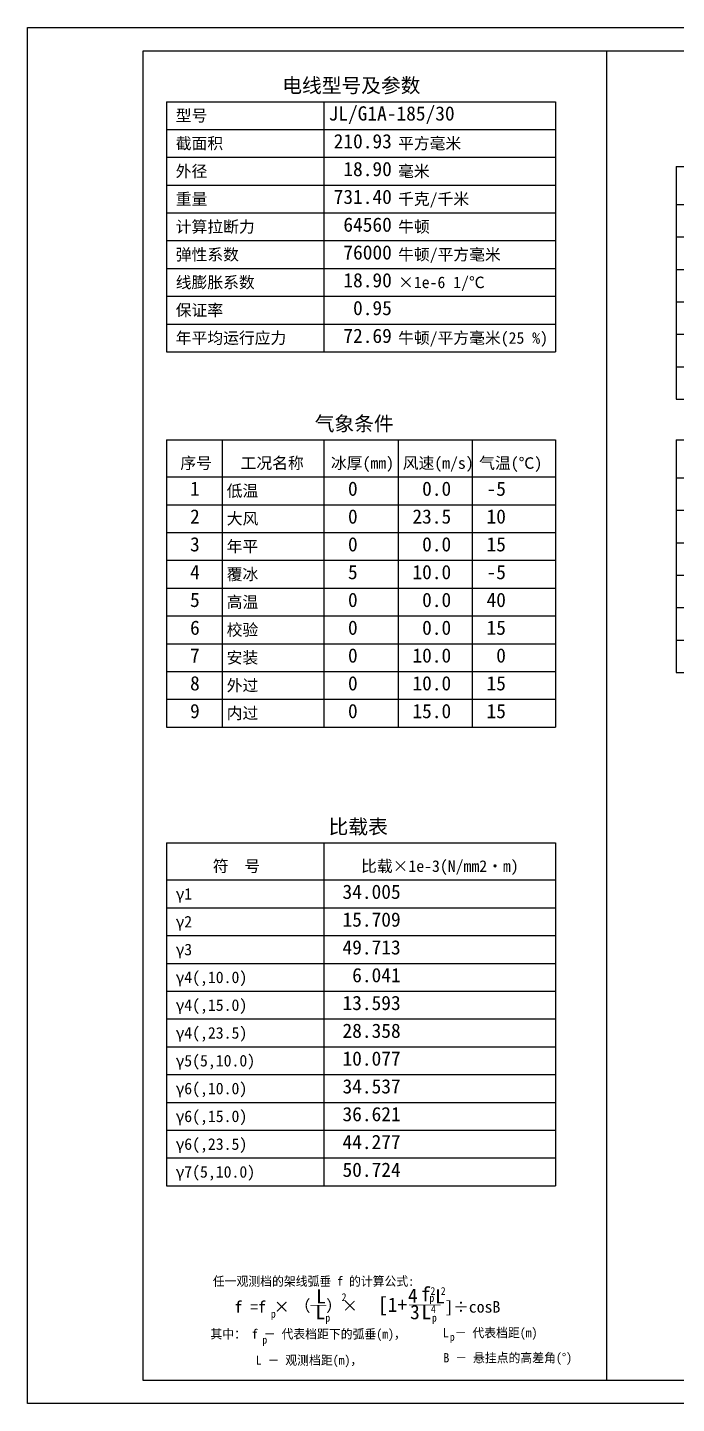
# Model space of a CAD drawing. Extents: x 457 to 4918, y -67 to 391.
# Drawn here: x 1578 to 1718.1, y -53.3 to 243.7 of the extents above; entities that cross this region are included whole.
import ezdxf
from ezdxf.enums import TextEntityAlignment as Align

# ---------------------------------------------------------------- set-up
doc = ezdxf.new("R2010")
doc.units = 0
doc.header["$LTSCALE"] = 40
doc.header["$MEASUREMENT"] = 0
doc.layers.get('0').update_dxf_attribs({"linetype": 'CONTINUOUS'})
doc.layers.add('DXF_FRAME', color=1, linetype='CONTINUOUS')
doc.layers.add('HZ_MARK', color=7, linetype='CONTINUOUS')
doc.styles.add('宋体', font='', dxfattribs={"height": 3.75})
doc.styles.get('宋体').set_extended_font_data('宋体')

msp = doc.modelspace()

# ---------------------------------------------------------------- linework, layer by layer
at = {"color": 7}
for p, q in [((1702.96, 238.74), (1702.96, -48.26)), ((1607.96, 227.74), (1691.96, 227.74)), ((1607.96, 227.74), (1607.96, 173.74)), ((1641.96, 227.74), (1641.96, 173.74)), ((1691.96, 227.74), (1691.96, 173.74)), ((1607.96, 221.74), (1691.96, 221.74)), ((1607.96, 215.74), (1691.96, 215.74)), ((1717.96, 213.74), (1965.96, 213.74)), ((1717.96, 213.74), (1717.96, 205.54)), ((1607.96, 209.74), (1691.96, 209.74)), ((1717.96, 206.74), (1717.96, 198.54)), ((1717.96, 205.54), (1965.96, 205.54)), ((1607.96, 203.74), (1691.96, 203.74)), ((1717.96, 199.74), (1717.96, 191.54)), ((1607.96, 197.74), (1691.96, 197.74)), ((1717.96, 198.54), (1965.96, 198.54)), ((1607.96, 191.74), (1691.96, 191.74)), ((1717.96, 192.74), (1717.96, 184.54)), ((1717.96, 191.54), (1965.96, 191.54)), ((1607.96, 185.74), (1691.96, 185.74)), ((1717.96, 185.74), (1717.96, 177.54)), ((1717.96, 184.54), (1965.96, 184.54)), ((1607.96, 179.74), (1691.96, 179.74)), ((1717.96, 178.74), (1717.96, 170.54)), ((1717.96, 177.54), (1965.96, 177.54)), ((1607.96, 173.74), (1691.96, 173.74)), ((1717.96, 171.74), (1717.96, 163.54)), ((1717.96, 170.54), (1965.96, 170.54)), ((1717.96, 163.54), (1965.96, 163.54)), ((1607.96, 154.74), (1691.96, 154.74)), ((1607.96, 154.74), (1607.96, 146.74)), ((1619.96, 154.74), (1619.96, 146.74)), ((1641.96, 154.74), (1641.96, 146.74)), ((1657.96, 154.74), (1657.96, 146.74)), ((1673.96, 154.74), (1673.96, 146.74)), ((1691.96, 154.74), (1691.96, 146.74)), ((1717.96, 154.74), (1965.96, 154.74)), ((1717.96, 154.74), (1717.96, 146.54)), ((1607.96, 146.74), (1691.96, 146.74)), ((1607.96, 146.74), (1607.96, 140.74)), ((1619.96, 146.74), (1619.96, 140.74)), ((1641.96, 146.74), (1641.96, 140.74)), ((1657.96, 146.74), (1657.96, 140.74)), ((1673.96, 146.74), (1673.96, 140.74)), ((1691.96, 146.74), (1691.96, 140.74)), ((1717.96, 147.74), (1717.96, 139.54)), ((1717.96, 146.54), (1965.96, 146.54)), ((1607.96, 140.74), (1691.96, 140.74)), ((1607.96, 140.74), (1607.96, 134.74)), ((1619.96, 140.74), (1619.96, 134.74)), ((1641.96, 140.74), (1641.96, 134.74)), ((1657.96, 140.74), (1657.96, 134.74)), ((1673.96, 140.74), (1673.96, 134.74)), ((1691.96, 140.74), (1691.96, 134.74)), ((1717.96, 140.74), (1717.96, 132.54)), ((1717.96, 139.54), (1965.96, 139.54)), ((1607.96, 134.74), (1691.96, 134.74)), ((1607.96, 134.74), (1607.96, 128.74)), ((1619.96, 134.74), (1619.96, 128.74)), ((1641.96, 134.74), (1641.96, 128.74)), ((1657.96, 134.74), (1657.96, 128.74)), ((1673.96, 134.74), (1673.96, 128.74)), ((1691.96, 134.74), (1691.96, 128.74)), ((1717.96, 133.74), (1717.96, 125.54)), ((1717.96, 132.54), (1965.96, 132.54)), ((1607.96, 128.74), (1691.96, 128.74)), ((1607.96, 128.74), (1607.96, 122.74)), ((1619.96, 128.74), (1619.96, 122.74)), ((1641.96, 128.74), (1641.96, 122.74)), ((1657.96, 128.74), (1657.96, 122.74)), ((1673.96, 128.74), (1673.96, 122.74)), ((1691.96, 128.74), (1691.96, 122.74)), ((1717.96, 126.74), (1717.96, 118.54)), ((1717.96, 125.54), (1965.96, 125.54)), ((1607.96, 122.74), (1691.96, 122.74)), ((1607.96, 122.74), (1607.96, 116.74)), ((1619.96, 122.74), (1619.96, 116.74)), ((1641.96, 122.74), (1641.96, 116.74)), ((1657.96, 122.74), (1657.96, 116.74)), ((1673.96, 122.74), (1673.96, 116.74)), ((1691.96, 122.74), (1691.96, 116.74)), ((1717.96, 119.74), (1717.96, 111.54)), ((1607.96, 116.74), (1691.96, 116.74)), ((1607.96, 116.74), (1607.96, 110.74)), ((1619.96, 116.74), (1619.96, 110.74)), ((1641.96, 116.74), (1641.96, 110.74)), ((1657.96, 116.74), (1657.96, 110.74)), ((1673.96, 116.74), (1673.96, 110.74)), ((1691.96, 116.74), (1691.96, 110.74)), ((1717.96, 118.54), (1965.96, 118.54)), ((1607.96, 110.74), (1691.96, 110.74)), ((1607.96, 110.74), (1607.96, 104.74)), ((1619.96, 110.74), (1619.96, 104.74)), ((1641.96, 110.74), (1641.96, 104.74)), ((1657.96, 110.74), (1657.96, 104.74)), ((1673.96, 110.74), (1673.96, 104.74)), ((1691.96, 110.74), (1691.96, 104.74)), ((1717.96, 112.74), (1717.96, 104.54)), ((1717.96, 111.54), (1965.96, 111.54)), ((1607.96, 104.74), (1691.96, 104.74)), ((1607.96, 104.74), (1607.96, 98.74)), ((1619.96, 104.74), (1619.96, 98.74)), ((1641.96, 104.74), (1641.96, 98.74)), ((1657.96, 104.74), (1657.96, 98.74)), ((1673.96, 104.74), (1673.96, 98.74)), ((1691.96, 104.74), (1691.96, 98.74)), ((1717.96, 104.54), (1965.96, 104.54)), ((1607.96, 98.74), (1691.96, 98.74)), ((1607.96, 98.74), (1607.96, 92.74)), ((1619.96, 98.74), (1619.96, 92.74)), ((1641.96, 98.74), (1641.96, 92.74)), ((1657.96, 98.74), (1657.96, 92.74)), ((1673.96, 98.74), (1673.96, 92.74)), ((1691.96, 98.74), (1691.96, 92.74)), ((1607.96, 92.74), (1691.96, 92.74)), ((1607.96, 67.74), (1691.96, 67.74)), ((1607.96, 67.74), (1607.96, 59.74)), ((1641.96, 67.74), (1641.96, 59.74)), ((1691.96, 67.74), (1691.96, 59.74)), ((1607.96, 59.74), (1691.96, 59.74)), ((1607.96, 59.74), (1607.96, 53.74)), ((1641.96, 59.74), (1641.96, 53.74)), ((1691.96, 59.74), (1691.96, 53.74)), ((1607.96, 53.74), (1691.96, 53.74)), ((1607.96, 53.74), (1607.96, 47.74)), ((1641.96, 53.74), (1641.96, 47.74)), ((1691.96, 53.74), (1691.96, 47.74)), ((1607.96, 47.74), (1691.96, 47.74)), ((1607.96, 47.74), (1607.96, 41.74)), ((1641.96, 47.74), (1641.96, 41.74)), ((1691.96, 47.74), (1691.96, 41.74)), ((1607.96, 41.74), (1691.96, 41.74)), ((1607.96, 41.74), (1607.96, 35.74)), ((1641.96, 41.74), (1641.96, 35.74)), ((1691.96, 41.74), (1691.96, 35.74)), ((1607.96, 35.74), (1691.96, 35.74)), ((1607.96, 35.74), (1607.96, 29.74)), ((1641.96, 35.74), (1641.96, 29.74)), ((1691.96, 35.74), (1691.96, 29.74)), ((1607.96, 29.74), (1691.96, 29.74)), ((1607.96, 29.74), (1607.96, 23.74)), ((1641.96, 29.74), (1641.96, 23.74)), ((1691.96, 29.74), (1691.96, 23.74)), ((1607.96, 23.74), (1691.96, 23.74)), ((1607.96, 23.74), (1607.96, 17.74)), ((1641.96, 23.74), (1641.96, 17.74)), ((1691.96, 23.74), (1691.96, 17.74)), ((1607.96, 17.74), (1691.96, 17.74)), ((1607.96, 17.74), (1607.96, 11.74)), ((1641.96, 17.74), (1641.96, 11.74)), ((1691.96, 17.74), (1691.96, 11.74)), ((1607.96, 11.74), (1691.96, 11.74)), ((1607.96, 11.74), (1607.96, 5.74)), ((1641.96, 11.74), (1641.96, 5.74)), ((1691.96, 11.74), (1691.96, 5.74)), ((1607.96, 5.74), (1691.96, 5.74)), ((1607.96, 5.74), (1607.96, -0.26)), ((1641.96, 5.74), (1641.96, -0.26)), ((1691.96, 5.74), (1691.96, -0.26)), ((1607.96, -0.26), (1691.96, -0.26)), ((1607.96, -0.26), (1607.96, -6.26)), ((1641.96, -0.26), (1641.96, -6.26)), ((1691.96, -0.26), (1691.96, -6.26)), ((1607.96, -6.26), (1691.96, -6.26))]:
    msp.add_line(p, q, dxfattribs=at)
at = {"layer": 'DXF_FRAME', "color": 1}
for p, q in [((1577.96, 243.74), (1997.96, 243.74)), ((1577.96, -53.26), (1577.96, 243.74)), ((1602.96, 238.74), (1992.96, 238.74)), ((1602.96, -48.26), (1602.96, 238.74)), ((1992.96, -48.26), (1602.96, -48.26)), ((1997.96, -53.26), (1577.96, -53.26))]:
    msp.add_line(p, q, dxfattribs=at)

# ---------------------------------------------------------------- texts
at = {"color": 7, "style": '宋体'}
for s, height, p in [('电线型号及参数', 3.125, (1632.96, 228.74)), ('型号', 2.5, (1609.96, 222.74)), ('JL/G1A-185/30', 3.0769, (1642.96, 222.74)), ('截面积', 2.5, (1609.96, 216.74)), (' 210.93', 3.077, (1641.96, 216.74)), ('平方毫米', 2.5, (1657.96, 216.74)), ('外径', 2.5, (1609.96, 210.74)), ('  18.90', 3.077, (1641.96, 210.74)), ('毫米', 2.5, (1657.96, 210.74)), ('重量', 2.5, (1609.96, 204.74)), (' 731.40', 3.077, (1641.96, 204.74)), ('千克/千米', 2.5, (1657.96, 204.74)), ('计算拉断力', 2.5, (1609.96, 198.74)), ('  64560', 3.077, (1641.96, 198.74)), ('牛顿', 2.5, (1657.96, 198.74)), ('弹性系数', 2.5, (1609.96, 192.74)), ('  76000', 3.077, (1641.96, 192.74)), ('牛顿/平方毫米', 2.5, (1657.96, 192.74)), ('线膨胀系数', 2.5, (1609.96, 186.74)), ('  18.90', 3.077, (1641.96, 186.74)), ('×1e-6 1/℃', 2.5, (1657.96, 186.74)), ('保证率', 2.5, (1609.96, 180.74)), ('   0.95', 3.077, (1641.96, 180.74)), ('年平均运行应力', 2.5, (1609.96, 174.74)), ('  72.69', 3.077, (1641.96, 174.74)), ('牛顿/平方毫米(25 %)', 2.5, (1657.96, 174.74)), ('气象条件', 3.125, (1639.96, 155.74)), ('序号', 2.5, (1610.96, 147.74)), ('工况名称', 2.5, (1623.96, 147.74)), ('冰厚(mm)', 2.5, (1643.46, 147.74)), ('风速(m/s)', 2.5, (1658.96, 147.74)), ('气温(℃)', 2.5, (1675.46, 147.74)), (' 1', 3.077, (1610.96, 141.74)), ('  0', 3.077, (1642.96, 141.74)), ('  0.0', 3.077, (1658.96, 141.74)), (' -5', 3.077, (1674.96, 141.74)), ('低温      ', 2.5, (1620.96, 141.74)), (' 2', 3.077, (1610.96, 135.74)), ('  0', 3.077, (1642.96, 135.74)), (' 23.5', 3.077, (1658.96, 135.74)), (' 10', 3.077, (1674.96, 135.74)), ('大风      ', 2.5, (1620.96, 135.74)), (' 3', 3.077, (1610.96, 129.74)), ('  0', 3.077, (1642.96, 129.74)), ('  0.0', 3.077, (1658.96, 129.74)), (' 15', 3.077, (1674.96, 129.74)), ('年平      ', 2.5, (1620.96, 129.74)), (' 4', 3.077, (1610.96, 123.74)), ('覆冰      ', 2.5, (1620.96, 123.74)), ('  5', 3.077, (1642.96, 123.74)), (' 10.0', 3.077, (1658.96, 123.74)), (' -5', 3.077, (1674.96, 123.74)), (' 5', 3.077, (1610.96, 117.74)), ('高温      ', 2.5, (1620.96, 117.74)), ('  0', 3.077, (1642.96, 117.74)), ('  0.0', 3.077, (1658.96, 117.74)), (' 40', 3.077, (1674.96, 117.74)), (' 6', 3.077, (1610.96, 111.74)), ('校验      ', 2.5, (1620.96, 111.74)), ('  0', 3.077, (1642.96, 111.74)), ('  0.0', 3.077, (1658.96, 111.74)), (' 15', 3.077, (1674.96, 111.74)), (' 7', 3.077, (1610.96, 105.74)), ('安装      ', 2.5, (1620.96, 105.74)), ('  0', 3.077, (1642.96, 105.74)), (' 10.0', 3.077, (1658.96, 105.74)), ('  0', 3.077, (1674.96, 105.74)), (' 8', 3.077, (1610.96, 99.74)), ('外过      ', 2.5, (1620.96, 99.74)), ('  0', 3.077, (1642.96, 99.74)), (' 10.0', 3.077, (1658.96, 99.74)), (' 15', 3.077, (1674.96, 99.74)), (' 9', 3.077, (1610.96, 93.74)), ('内过      ', 2.5, (1620.96, 93.74)), ('  0', 3.077, (1642.96, 93.74)), (' 15.0', 3.077, (1658.96, 93.74)), (' 15', 3.077, (1674.96, 93.74)), ('比载表', 3.125, (1642.96, 68.74)), ('符  号', 2.5, (1617.96, 60.74)), ('比载×1e-3(N/mm2·m)', 2.5, (1649.96, 60.74)), ('γ1', 2.5, (1609.96, 54.74)), ('34.005', 3.077, (1645.96, 54.74)), ('γ2', 2.5, (1609.96, 48.74)), ('15.709', 3.077, (1645.96, 48.74)), ('γ3', 2.5, (1609.96, 42.74)), ('49.713', 3.077, (1645.96, 42.74)), ('γ4(,10.0)', 2.5, (1609.96, 36.74)), (' 6.041', 3.077, (1645.96, 36.74)), ('γ4(,15.0)', 2.5, (1609.96, 30.74)), ('13.593', 3.077, (1645.96, 30.74)), ('γ4(,23.5)', 2.5, (1609.96, 24.74)), ('28.358', 3.077, (1645.96, 24.74)), ('γ5(5,10.0)', 2.5, (1609.96, 18.74)), ('10.077', 3.077, (1645.96, 18.74)), ('γ6(,10.0)', 2.5, (1609.96, 12.74)), ('34.537', 3.077, (1645.96, 12.74)), ('γ6(,15.0)', 2.5, (1609.96, 6.74)), ('36.621', 3.077, (1645.96, 6.74)), ('γ6(,23.5)', 2.5, (1609.96, 0.74)), ('44.277', 3.077, (1645.96, 0.74)), ('γ7(5,10.0)', 2.5, (1609.96, -5.26)), ('50.724', 3.077, (1645.96, -5.26))]:
    msp.add_text(s, height=height, dxfattribs=at).set_placement(p, align=Align.BOTTOM_LEFT)
at = {"color": 7, "style": '宋体', "width": 0.9375}
msp.add_text('任一观测档的架线弧垂 f 的计算公式:', height=2, dxfattribs=at).set_placement((1617.96, -28.46), align=Align.BOTTOM_LEFT)
at = {"layer": 'HZ_MARK', "color": 7, "style": '宋体'}
for s, height, p in [('L', 3.08, (1640.27, -32.59)), ('4', 3.08, (1660.09, -32.43)), ('f', 3.08, (1662.88, -32.12)), ('L', 3.08, (1665.97, -32.59)), ('f =f ×', 2.5, (1622.63, -34.4)), ('（─）×', 2.5, (1635.63, -34.16)), ('L', 3.08, (1640.12, -35.99)), ('[1+', 3.077, (1653.63, -34.4)), (' ──', 2.5, (1658.63, -34.06)), ('3', 3.08, (1660.55, -35.99)), ('L', 3.08, (1663.03, -35.99)), (']÷cosB', 2.5, (1668.13, -34.4))]:
    msp.add_text(s, height=height, dxfattribs=at).set_placement(p, align=Align.BOTTOM_LEFT)
for s, height, width, p in [('2', 1.69, 0.909091, (1645.78, -31.66)), ('2', 1.69, 0.909091, (1664.95, -30.33)), ('2', 1.69, 0.909091, (1667.18, -30.33)), ('p', 1.69, 0.909091, (1664.74, -31.82)), ('4', 1.69, 0.909091, (1665.06, -34.25)), ('p', 1.69, 0.909091, (1630.51, -35.25)), ('p', 1.69, 0.909091, (1642.27, -36.1)), ('p', 1.69, 0.909091, (1665.27, -36.1)), ('其中： f － 代表档距下的弧垂(m)，', 2, 0.9375, (1617.46, -39.85)), ('L － 代表档距(m)', 2, 0.9375, (1667.62, -39.59)), ('p', 1.69, 0.909091, (1669.14, -40.25)), ('p', 1.69, 0.909091, (1628.67, -40.85)), ('L － 观测档距(m)，', 2, 0.9375, (1627.23, -45.51)), ('B － 悬挂点的高差角(%%d)', 2, 0.9375, (1667.75, -44.99))]:
    msp.add_text(s, height=height, dxfattribs=dict(at, width=width)).set_placement(p, align=Align.BOTTOM_LEFT)

doc.saveas('drawing.dxf')
